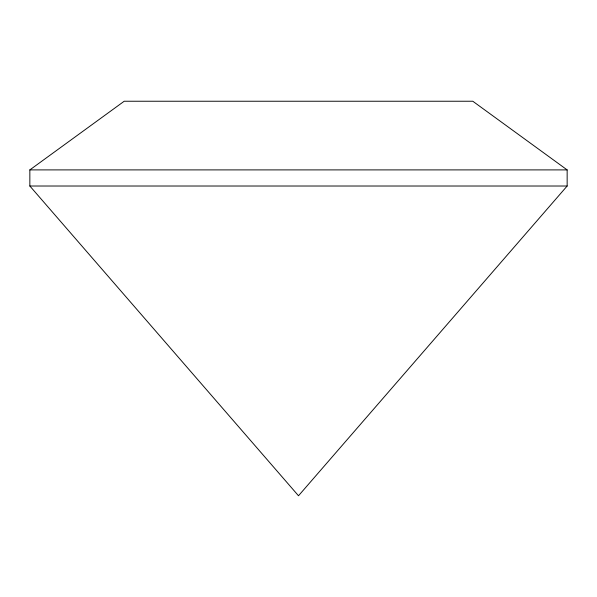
<?xml version="1.0" encoding="UTF-8"?>
<svg xmlns="http://www.w3.org/2000/svg" width="597" height="597" viewBox="0 0 597 597"><rect width="100%" height="100%" fill="white"/><g stroke="black" fill="none" stroke-linecap="round" stroke-linejoin="round"><path stroke-width="0.9" d="M567.15 186.018L298.5 495.764L29.85 186.018L29.85 169.899L124.206 101.236L472.794 101.236L567.15 169.899L567.15 186.018L29.85 186.018M29.85 169.899L567.15 169.899"/></g></svg>
